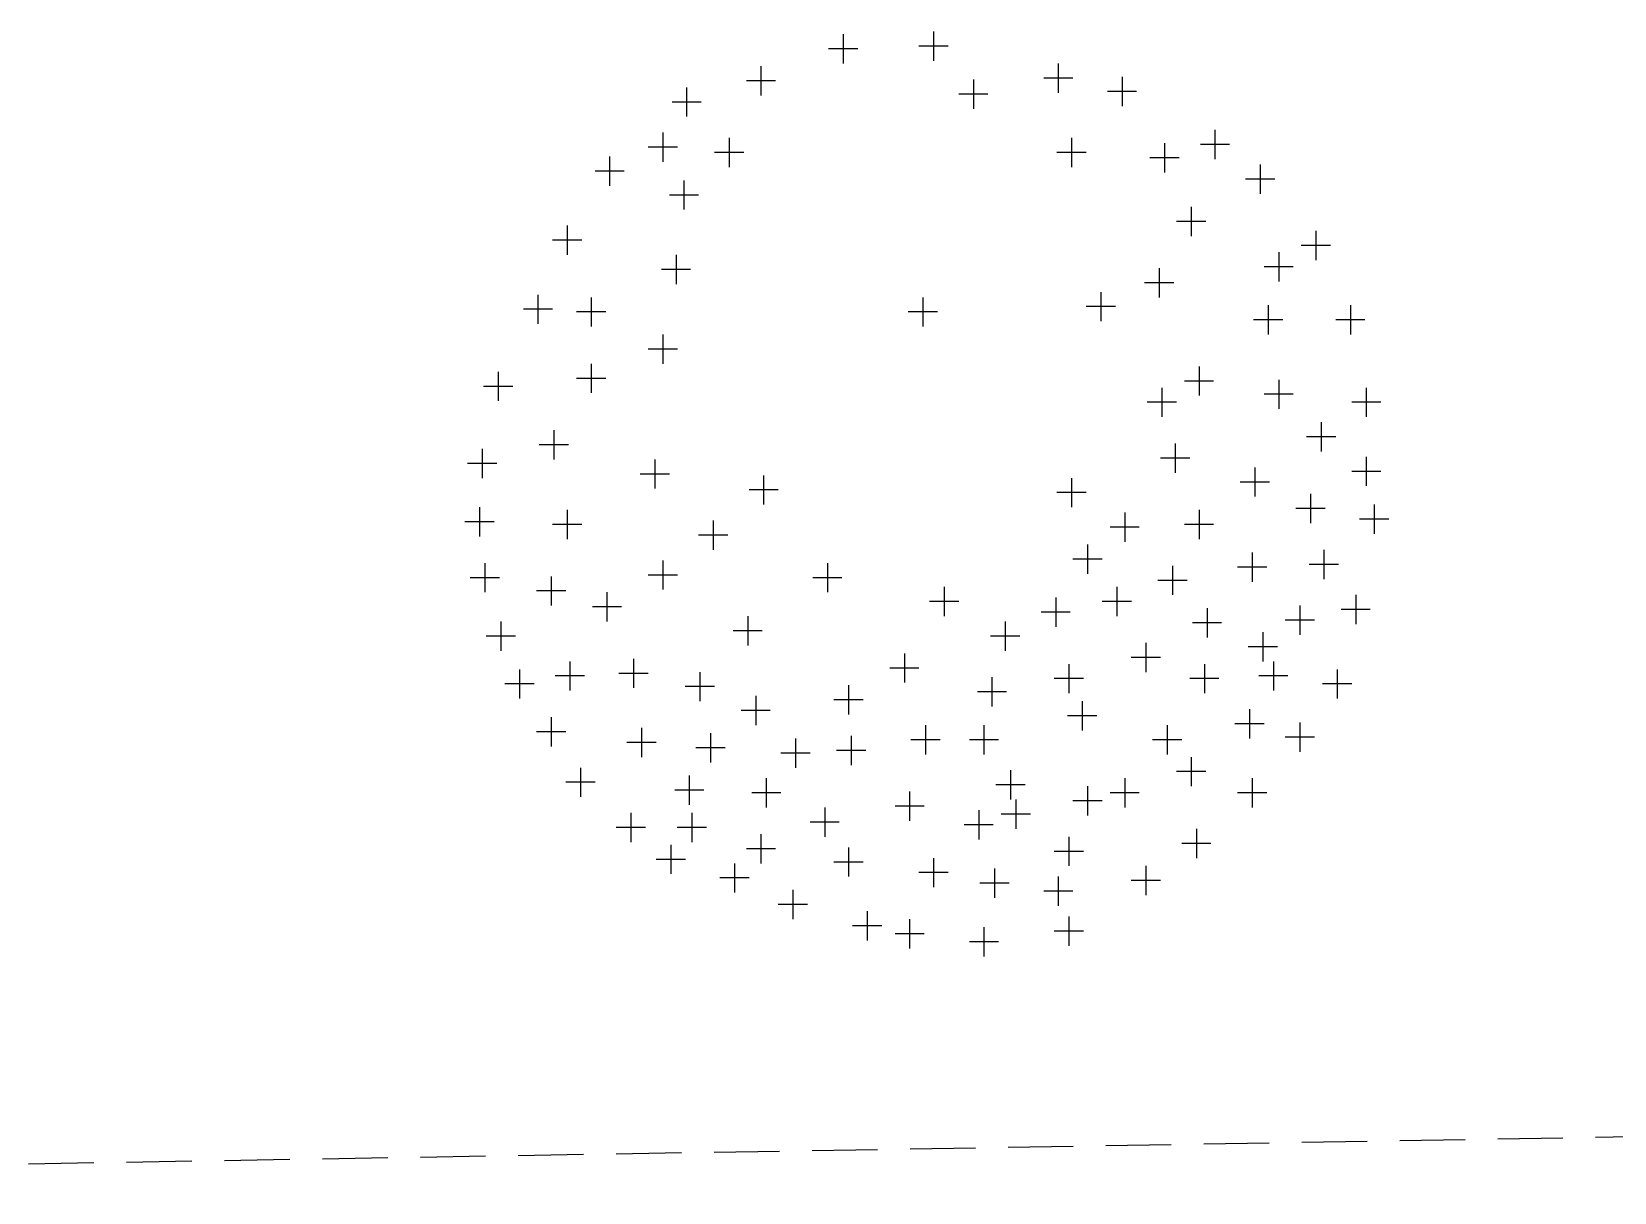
# Model space of a CAD drawing. Header units: inches. Extents: x 203 to 1065, y -1127 to 921.
# Drawn here: x 776.25 to 782.31, y 343.33 to 347.78 of the extents above; entities that cross this region are included whole.
import ezdxf

# ---------------------------------------------------------------- set-up
doc = ezdxf.new("R2010")
doc.units = ezdxf.units.IN
doc.header["$MEASUREMENT"] = 0
doc.linetypes.add('DASHED2', pattern=[0.375, 0.25, -0.125])
doc.layers.add('Limite terrenos', color=2, linetype='DASHED2', transparency=0.4)
doc.layers.add('Vegetación', color=102, linetype='Continuous')

# ---------------------------------------------------------------- blocks, each defined once
blk = doc.blocks.new('RB13')
for p, q in [((0.00127, 0.49667), (0.00127, 0.4655)), ((-0.09496, 0.49383), (-0.09496, 0.46267)), ((0.01685, 0.48108), (-0.01432, 0.48108)), ((-0.07937, 0.47825), (-0.11054, 0.47825)), ((0.13428, 0.46267), (0.13428, 0.4315)), ((-0.18269, 0.45983), (-0.18269, 0.42867)), ((0.2022, 0.4485), (0.2022, 0.41733)), ((0.04372, 0.44567), (0.04372, 0.4145)), ((0.14987, 0.44708), (0.1187, 0.44708)), ((-0.16711, 0.44425), (-0.19827, 0.44425)), ((-0.26193, 0.43717), (-0.26193, 0.406)), ((0.21779, 0.43292), (0.18662, 0.43292)), ((0.0593, 0.43008), (0.02814, 0.43008)), ((-0.24635, 0.42158), (-0.27752, 0.42158)), ((0.30126, 0.39183), (0.30126, 0.36066)), ((-0.2874, 0.389), (-0.2874, 0.35783)), ((-0.21665, 0.38333), (-0.21665, 0.35216)), ((0.14843, 0.38333), (0.14843, 0.35216)), ((0.24749, 0.37767), (0.24749, 0.3465)), ((0.31684, 0.37625), (0.28567, 0.37625)), ((-0.27182, 0.37342), (-0.30299, 0.37342)), ((-0.20107, 0.36775), (-0.23223, 0.36775)), ((0.16402, 0.36775), (0.13285, 0.36775)), ((-0.34401, 0.3635), (-0.34401, 0.33233)), ((0.26307, 0.36208), (0.2319, 0.36208)), ((0.34937, 0.355), (0.34937, 0.32383)), ((-0.32842, 0.34791), (-0.35959, 0.34791)), ((0.36495, 0.33941), (0.33379, 0.33941)), ((-0.26476, 0.338), (-0.26476, 0.30683)), ((-0.24918, 0.32241), (-0.28035, 0.32241)), ((0.27579, 0.30966), (0.27579, 0.2785)), ((0.29137, 0.29408), (0.2602, 0.29408)), ((-0.38929, 0.28983), (-0.38929, 0.25866)), ((0.4088, 0.28416), (0.4088, 0.253)), ((-0.3737, 0.27425), (-0.40487, 0.27425)), ((0.42439, 0.26858), (0.39322, 0.26858)), ((0.36918, 0.2615), (0.36918, 0.23033)), ((-0.27325, 0.25866), (-0.27325, 0.22749)), ((0.38476, 0.24591), (0.3536, 0.24591)), ((-0.25767, 0.24308), (-0.28884, 0.24308)), ((0.24183, 0.2445), (0.24183, 0.21333)), ((0.25741, 0.22891), (0.22624, 0.22891)), ((0.17956, 0.21899), (0.17956, 0.18783)), ((-0.42042, 0.21616), (-0.42042, 0.18499)), ((-0.36382, 0.21333), (-0.36382, 0.18216)), ((-0.01005, 0.21333), (-0.01005, 0.18216)), ((0.35786, 0.20483), (0.35786, 0.17366)), ((0.44559, 0.20483), (0.44559, 0.17366)), ((0.19515, 0.20341), (0.16398, 0.20341)), ((-0.40483, 0.20058), (-0.436, 0.20058)), ((-0.34823, 0.19774), (-0.3794, 0.19774)), ((0.00553, 0.19774), (-0.02564, 0.19774)), ((0.37344, 0.18924), (0.34228, 0.18924)), ((0.46118, 0.18924), (0.43001, 0.18924)), ((-0.2874, 0.17366), (-0.2874, 0.14249)), ((-0.27182, 0.15808), (-0.30299, 0.15808)), ((-0.36382, 0.14249), (-0.36382, 0.11133)), ((0.28428, 0.13966), (0.28428, 0.10849)), ((-0.46287, 0.13399), (-0.46287, 0.10282)), ((-0.34823, 0.12691), (-0.3794, 0.12691)), ((0.36918, 0.12549), (0.36918, 0.09432)), ((0.29986, 0.12408), (0.26869, 0.12408)), ((-0.44729, 0.11841), (-0.47845, 0.11841)), ((0.24466, 0.11699), (0.24466, 0.08582)), ((0.46257, 0.11699), (0.46257, 0.08582)), ((0.38476, 0.10991), (0.3536, 0.10991)), ((0.26024, 0.10141), (0.22907, 0.10141)), ((0.47816, 0.10141), (0.44699, 0.10141)), ((0.41446, 0.08016), (0.41446, 0.04899)), ((-0.40344, 0.07166), (-0.40344, 0.04049)), ((0.43005, 0.06457), (0.39888, 0.06457)), ((0.25881, 0.05749), (0.25881, 0.02632)), ((-0.38785, 0.05607), (-0.41902, 0.05607)), ((-0.47985, 0.05182), (-0.47985, 0.02066)), ((0.46257, 0.04332), (0.46257, 0.01216)), ((0.27439, 0.04191), (0.24322, 0.04191)), ((-0.29589, 0.04049), (-0.29589, 0.00932)), ((-0.46427, 0.03624), (-0.49543, 0.03624)), ((0.34371, 0.03199), (0.34371, 0.00082)), ((0.47816, 0.02774), (0.44699, 0.02774)), ((-0.28031, 0.02491), (-0.31148, 0.02491)), ((-0.17986, 0.02349), (-0.17986, -0.00768)), ((0.14843, 0.02066), (0.14843, -0.01051)), ((0.35929, 0.01641), (0.32813, 0.01641)), ((-0.16428, 0.00791), (-0.19544, 0.00791)), ((0.16402, 0.00507), (0.13285, 0.00507)), ((0.40314, 0.00366), (0.40314, -0.02751)), ((0.47106, -0.00768), (0.47106, -0.03885)), ((-0.48268, -0.01051), (-0.48268, -0.04168)), ((-0.38929, -0.01334), (-0.38929, -0.04451)), ((0.28428, -0.01334), (0.28428, -0.04451)), ((0.41873, -0.01193), (0.38756, -0.01193)), ((0.20503, -0.01618), (0.20503, -0.04735)), ((0.48665, -0.02326), (0.45548, -0.02326)), ((-0.23363, -0.02468), (-0.23363, -0.05585)), ((-0.4671, -0.02609), (-0.49826, -0.02609)), ((-0.3737, -0.02893), (-0.40487, -0.02893)), ((0.29986, -0.02893), (0.26869, -0.02893)), ((0.22062, -0.03176), (0.18945, -0.03176)), ((-0.21805, -0.04026), (-0.24922, -0.04026)), ((0.16541, -0.05018), (0.16541, -0.08135)), ((0.41729, -0.05585), (0.41729, -0.08701)), ((0.34088, -0.05868), (0.34088, -0.08985)), ((0.181, -0.06576), (0.14983, -0.06576)), ((-0.2874, -0.06718), (-0.2874, -0.09835)), ((-0.47702, -0.07001), (-0.47702, -0.10118)), ((-0.11194, -0.07001), (-0.11194, -0.10118)), ((0.43288, -0.07143), (0.40171, -0.07143)), ((0.25598, -0.07285), (0.25598, -0.10401)), ((0.35646, -0.07426), (0.3253, -0.07426)), ((-0.40627, -0.08418), (-0.40627, -0.11535)), ((-0.27182, -0.08276), (-0.30299, -0.08276)), ((-0.46144, -0.0856), (-0.4926, -0.0856)), ((-0.09635, -0.0856), (-0.12752, -0.0856)), ((0.27156, -0.08843), (0.24039, -0.08843)), ((0.01259, -0.09551), (0.01259, -0.12668)), ((0.19654, -0.09551), (0.19654, -0.12668)), ((-0.39068, -0.09976), (-0.42185, -0.09976)), ((-0.34684, -0.10118), (-0.34684, -0.13235)), ((0.45125, -0.10401), (0.45125, -0.13518)), ((0.13145, -0.10685), (0.13145, -0.13801)), ((0.02817, -0.1111), (-0.003, -0.1111)), ((0.21213, -0.1111), (0.18096, -0.1111)), ((0.39182, -0.11535), (0.39182, -0.14651)), ((-0.33125, -0.11676), (-0.36242, -0.11676)), ((0.29277, -0.11818), (0.29277, -0.14935)), ((0.46684, -0.1196), (0.43567, -0.1196)), ((0.14704, -0.12243), (0.11587, -0.12243)), ((-0.19684, -0.12668), (-0.19684, -0.15785)), ((0.40741, -0.13093), (0.37624, -0.13093)), ((-0.46004, -0.13235), (-0.46004, -0.16352)), ((0.07768, -0.13235), (0.07768, -0.16352)), ((0.30835, -0.13376), (0.27718, -0.13376)), ((-0.18126, -0.14226), (-0.21242, -0.14226)), ((0.3522, -0.14368), (0.3522, -0.17485)), ((-0.44446, -0.14793), (-0.47562, -0.14793)), ((0.09326, -0.14793), (0.0621, -0.14793)), ((0.22768, -0.15501), (0.22768, -0.18618)), ((0.36778, -0.15926), (0.33662, -0.15926)), ((-0.02986, -0.16635), (-0.02986, -0.19752)), ((-0.31853, -0.17202), (-0.31853, -0.20318)), ((0.24326, -0.1706), (0.21209, -0.1706)), ((-0.38646, -0.17485), (-0.38646, -0.20602)), ((0.36352, -0.17485), (0.36352, -0.20602)), ((0.1456, -0.17768), (0.1456, -0.20885)), ((0.28994, -0.17768), (0.28994, -0.20885)), ((-0.01428, -0.18193), (-0.04545, -0.18193)), ((-0.44023, -0.18335), (-0.44023, -0.21452)), ((0.43144, -0.18335), (0.43144, -0.21452)), ((-0.24778, -0.18618), (-0.24778, -0.21735)), ((-0.30295, -0.1876), (-0.33412, -0.1876)), ((-0.37087, -0.19043), (-0.40204, -0.19043)), ((0.3791, -0.19043), (0.34794, -0.19043)), ((0.06353, -0.19185), (0.06353, -0.22302)), ((0.16119, -0.19327), (0.13002, -0.19327)), ((0.30552, -0.19327), (0.27435, -0.19327)), ((-0.42465, -0.19893), (-0.45581, -0.19893)), ((0.44703, -0.19893), (0.41586, -0.19893)), ((-0.0893, -0.20035), (-0.0893, -0.23152)), ((-0.2322, -0.20177), (-0.26337, -0.20177)), ((0.07911, -0.20743), (0.04795, -0.20743)), ((-0.18835, -0.21168), (-0.18835, -0.24285)), ((-0.07371, -0.21593), (-0.10488, -0.21593)), ((0.15975, -0.21735), (0.15975, -0.24852)), ((0.33805, -0.22585), (0.33805, -0.25702)), ((-0.17277, -0.22727), (-0.20393, -0.22727)), ((-0.40627, -0.23435), (-0.40627, -0.26552)), ((0.17534, -0.23293), (0.14417, -0.23293)), ((0.39182, -0.24002), (0.39182, -0.27118)), ((-0.00722, -0.24285), (-0.00722, -0.27402)), ((0.05504, -0.24285), (0.05504, -0.27402)), ((0.25032, -0.24285), (0.25032, -0.27402)), ((0.35363, -0.24143), (0.32247, -0.24143)), ((-0.31004, -0.24568), (-0.31004, -0.27685)), ((-0.39068, -0.24993), (-0.42185, -0.24993)), ((-0.23646, -0.25135), (-0.23646, -0.28252)), ((-0.08647, -0.25418), (-0.08647, -0.28535)), ((0.40741, -0.2556), (0.37624, -0.2556)), ((-0.1459, -0.25702), (-0.1459, -0.28818)), ((0.00836, -0.25843), (-0.02281, -0.25843)), ((0.07062, -0.25843), (0.03946, -0.25843)), ((0.2659, -0.25843), (0.23473, -0.25843)), ((-0.29446, -0.26127), (-0.32563, -0.26127)), ((-0.22088, -0.26693), (-0.25205, -0.26693)), ((-0.07088, -0.26977), (-0.10205, -0.26977)), ((-0.13031, -0.2726), (-0.16148, -0.2726)), ((0.27579, -0.27685), (0.27579, -0.30802)), ((-0.37514, -0.28818), (-0.37514, -0.31935)), ((0.08334, -0.29102), (0.08334, -0.32219)), ((0.29137, -0.29243), (0.2602, -0.29243)), ((-0.2591, -0.29669), (-0.2591, -0.32785)), ((-0.17703, -0.29952), (-0.17703, -0.33069)), ((0.20503, -0.29952), (0.20503, -0.33069)), ((0.34088, -0.29952), (0.34088, -0.33069)), ((-0.35955, -0.30377), (-0.39072, -0.30377)), ((0.09892, -0.3066), (0.06776, -0.3066)), ((0.16541, -0.30802), (0.16541, -0.33919)), ((-0.24352, -0.31227), (-0.27469, -0.31227)), ((-0.0242, -0.31369), (-0.0242, -0.34485)), ((-0.16145, -0.3151), (-0.19261, -0.3151)), ((0.22062, -0.3151), (0.18945, -0.3151)), ((0.35646, -0.3151), (0.3253, -0.3151)), ((0.089, -0.32219), (0.089, -0.35335)), ((0.181, -0.3236), (0.14983, -0.3236)), ((-0.00862, -0.32927), (-0.03979, -0.32927)), ((-0.11477, -0.33069), (-0.11477, -0.36185)), ((0.04938, -0.33352), (0.04938, -0.36469)), ((-0.32136, -0.33635), (-0.32136, -0.36752)), ((-0.25627, -0.33635), (-0.25627, -0.36752)), ((0.10458, -0.33777), (0.07342, -0.33777)), ((-0.09918, -0.34627), (-0.13035, -0.34627)), ((0.06496, -0.3491), (0.0338, -0.3491)), ((-0.30578, -0.35194), (-0.33695, -0.35194)), ((-0.24069, -0.35194), (-0.27186, -0.35194)), ((0.28145, -0.35335), (0.28145, -0.38452)), ((-0.18269, -0.35902), (-0.18269, -0.39019)), ((0.1456, -0.36185), (0.1456, -0.39302)), ((0.29703, -0.36894), (0.26586, -0.36894)), ((-0.27891, -0.37035), (-0.27891, -0.40152)), ((-0.0893, -0.37319), (-0.0893, -0.40435)), ((-0.16711, -0.3746), (-0.19827, -0.3746)), ((0.16119, -0.37744), (0.13002, -0.37744)), ((0.00127, -0.38452), (0.00127, -0.41569)), ((-0.26333, -0.38594), (-0.2945, -0.38594)), ((-0.07371, -0.38877), (-0.10488, -0.38877)), ((-0.21099, -0.39019), (-0.21099, -0.42135)), ((0.22768, -0.39302), (0.22768, -0.42419)), ((0.06636, -0.39585), (0.06636, -0.42702)), ((0.01685, -0.4001), (-0.01432, -0.4001)), ((0.13428, -0.40435), (0.13428, -0.43552)), ((-0.19541, -0.40577), (-0.22657, -0.40577)), ((0.24326, -0.4086), (0.21209, -0.4086)), ((0.08194, -0.41144), (0.05078, -0.41144)), ((-0.14873, -0.41852), (-0.14873, -0.44969)), ((0.14987, -0.41994), (0.1187, -0.41994)), ((-0.13314, -0.43411), (-0.16431, -0.43411)), ((-0.06949, -0.44119), (-0.06949, -0.47236)), ((0.1456, -0.44686), (0.1456, -0.47802)), ((-0.0242, -0.44969), (-0.0242, -0.48086)), ((-0.0539, -0.45677), (-0.08507, -0.45677)), ((0.05504, -0.45819), (0.05504, -0.48936)), ((0.16119, -0.46244), (0.13002, -0.46244)), ((-0.00862, -0.46527), (-0.03979, -0.46527)), ((0.07062, -0.47377), (0.03946, -0.47377))]:
    blk.add_line(p, q)
blk = doc.blocks.new('52312494')
at = {"xscale": 10, "zscale": 10}
blk.add_blockref('RB13', (0.0764, -0.0469), dxfattribs=at)
blk = doc.blocks.new('ARBOL39')
at = {"xscale": 0.15, "yscale": 1.5, "zscale": 0.15}
blk.add_blockref('52312494', (0, 0), dxfattribs=at)

msp = doc.modelspace()

# ---------------------------------------------------------------- linework, layer by layer
at = {"layer": 'Limite terrenos'}
msp.add_line((797.1131, 343.7925), (769.8213, 343.3312), dxfattribs=at)

# ---------------------------------------------------------------- block references
at = {"layer": 'Vegetación', "xscale": 2.39420562439072, "yscale": 2.39420562439072, "zscale": 2.39420562439072}
msp.add_blockref('ARBOL39', (779.6735, 346.1609), dxfattribs=at)

doc.saveas('drawing.dxf')
